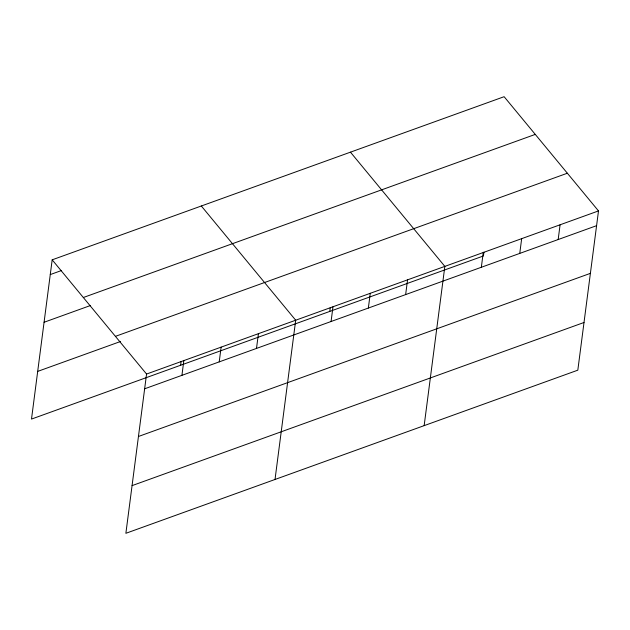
<?xml version="1.0" encoding="UTF-8"?>
<svg xmlns="http://www.w3.org/2000/svg" width="630" height="630" viewBox="0 0 630 630"><rect width="100%" height="100%" fill="white"/><g stroke="black" fill="none" stroke-linecap="round" stroke-linejoin="round"><path stroke-width="0.94" d="M52.18 259.828L146.562 374.047L125.874 533.303L577.82 370.172L598.5 210.924L504.126 96.697L52.18 259.828L31.5 419.076L483.438 255.953L483.934 252.134M180.637 365.243L181.133 361.431M181.928 375.338L183.842 360.588M219.216 361.888L221.13 347.13M256.497 348.429L258.418 333.672M275.019 479.469L295.698 320.221L201.324 205.994M329.781 311.417L330.277 307.598M331.073 321.513L332.986 306.763M368.353 308.054L370.267 293.304M405.641 294.596L407.555 279.846M424.155 425.636L444.843 266.388L350.461 152.161M481.336 267.27L483.257 252.52M519.758 253.402L521.672 238.652M558.172 239.542L560.086 224.792M50.266 274.578L61.181 270.64M83.325 297.517L535.272 134.395M44.076 322.261L90.452 305.518M115.416 336.357L567.354 173.226M37.69 371.393L120.448 341.523M146.562 374.047L598.5 210.924M144.64 388.797L596.586 225.674M138.45 436.488L590.389 273.357M132.072 485.62L584.01 322.489"/></g></svg>
